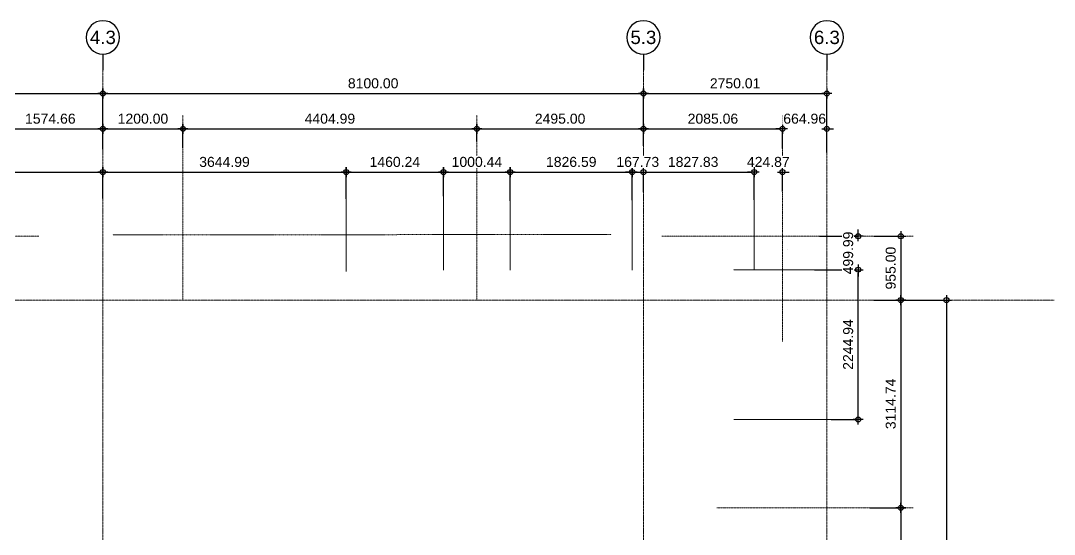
# Model space of a CAD drawing. Header units: millimetres. Extents: x 652937 to 1670132, y 1473552 to 2851037.
# Drawn here: x 708995 to 724486, y 1555988 to 1563686 of the extents above; entities that cross this region are included whole.
import ezdxf
from ezdxf.enums import TextEntityAlignment as Align

# ---------------------------------------------------------------- set-up
doc = ezdxf.new("R2010")
doc.units = ezdxf.units.MM
doc.linetypes.add('Grid Line', pattern=[22.225, 12.7, -3.175, 3.175, -3.175])
doc.linetypes.add('HIDDEN', pattern=[0.375, 0.25, -0.125])
doc.layers.get('Defpoints').update_dxf_attribs({"color": 255})
doc.layers.add('A-WALL', color=2, linetype='Continuous', lineweight=25)
doc.layers.add('S-GRID', color=1, linetype='Continuous', lineweight=9)
doc.layers.add('Stan-Dim', color=5, linetype='Continuous')
doc.styles.add('Arial', font='arial.ttf')
doc.styles.add('CKST2', font='romans.shx', dxfattribs={"width": 0.8, "height": 4})
doc.dimstyles.new('Dim-Cen', dxfattribs={"dimscale": 0.05, "dimtxt": 3, "dimasz": 1, "dimexe": 0, "dimexo": 1, "dimgap": 1.5, "dimtad": 1, "dimdec": 0, "dimlfac": 1000, "dimzin": 1, "dimdsep": 46, "dimtxsty": 'Arial', "dimblk": 'CEN1', "dimcen": 0.09, "dimclrd": 1, "dimclre": 49, "dimclrt": 3, "dimadec": 0, "dimazin": 0, "dimtfac": 1, "dimtdec": 0, "dimtix": 1, "dimtofl": 0, "dimtmove": 2, "dimatfit": 3, "dimfxl": 1, "dimtfill": 1, "dimtolj": 1, "dimtzin": 0, "dimarcsym": 1})

# ---------------------------------------------------------------- blocks, each defined once
blk = doc.blocks.new('CEN1')
at = {"color": 1}
for p, q in [((1.5, 0), (-1.5, 0)), ((0, 1.5), (0, -1.5))]:
    blk.add_line(p, q, dxfattribs=at)
at = {"color": 3}
blk.add_circle((0, 0), 0.75, dxfattribs=at)
blk = doc.blocks.new('*D6066')
at = {"color": 49, "lineweight": -2, "transparency": 16777216}
for p, q in [((8325, 2357), (8325, 2565)), ((9900, 2260), (9900, 2565))]:
    blk.add_line(p, q, dxfattribs=at)
at = {"color": 1, "lineweight": -2, "transparency": 16777216}
blk.add_line((8375, 2565), (9850, 2565), dxfattribs=at)
at = {"layer": 'Defpoints', "color": 0, "transparency": 16777216}
for p in [(9900, 2565), (8325, 2307), (9900, 2210)]:
    blk.add_point(p, dxfattribs=at)
at = {"color": 1, "lineweight": -2, "transparency": 16777216, "xscale": 50, "yscale": 50, "zscale": 50, "rotation": 180}
blk.add_blockref('CEN1', (8325, 2565), dxfattribs=at)
at = {"color": 1, "lineweight": -2, "transparency": 16777216, "xscale": 50, "yscale": 50, "zscale": 50}
blk.add_blockref('CEN1', (9900, 2565), dxfattribs=at)
at = {"color": 3, "transparency": 16777216, "insert": (9112, 2717), "char_height": 150, "attachment_point": 5, "style": 'Arial', "bg_fill": 3, "box_fill_scale": 1.1, "bg_fill_color": 256, "bg_fill_true_color": 13158600, "bg_fill_transparency": 0}
blk.add_mtext('\\A1;1574.66', dxfattribs=at)
blk = doc.blocks.new('*D6067')
at = {"color": 49, "lineweight": -2, "transparency": 16777216}
for p, q in [((9900, 2260), (9900, 2565)), ((11100, 2280), (11100, 2565))]:
    blk.add_line(p, q, dxfattribs=at)
at = {"color": 1, "lineweight": -2, "transparency": 16777216}
blk.add_line((9950, 2565), (11050, 2565), dxfattribs=at)
at = {"layer": 'Defpoints', "color": 0, "transparency": 16777216}
for p in [(11100, 2565), (9900, 2210), (11100, 2230)]:
    blk.add_point(p, dxfattribs=at)
at = {"color": 1, "lineweight": -2, "transparency": 16777216, "xscale": 50, "yscale": 50, "zscale": 50, "rotation": 180}
blk.add_blockref('CEN1', (9900, 2565), dxfattribs=at)
at = {"color": 1, "lineweight": -2, "transparency": 16777216, "xscale": 50, "yscale": 50, "zscale": 50}
blk.add_blockref('CEN1', (11100, 2565), dxfattribs=at)
at = {"color": 3, "transparency": 16777216, "insert": (10500, 2717), "char_height": 150, "attachment_point": 5, "style": 'Arial', "bg_fill": 3, "box_fill_scale": 1.1, "bg_fill_color": 256, "bg_fill_true_color": 13158600, "bg_fill_transparency": 0}
blk.add_mtext('\\A1;1200.00', dxfattribs=at)
blk = doc.blocks.new('*D6068')
at = {"color": 49, "lineweight": -2, "transparency": 16777216}
for p, q in [((11100, 2280), (11100, 2565)), ((15505, 2377), (15505, 2565))]:
    blk.add_line(p, q, dxfattribs=at)
at = {"color": 1, "lineweight": -2, "transparency": 16777216}
blk.add_line((11150, 2565), (15455, 2565), dxfattribs=at)
at = {"layer": 'Defpoints', "color": 0, "transparency": 16777216}
for p in [(15505, 2565), (15505, 2327), (11100, 2230)]:
    blk.add_point(p, dxfattribs=at)
at = {"color": 1, "lineweight": -2, "transparency": 16777216, "xscale": 50, "yscale": 50, "zscale": 50, "rotation": 180}
blk.add_blockref('CEN1', (11100, 2565), dxfattribs=at)
at = {"color": 1, "lineweight": -2, "transparency": 16777216, "xscale": 50, "yscale": 50, "zscale": 50}
blk.add_blockref('CEN1', (15505, 2565), dxfattribs=at)
at = {"color": 3, "transparency": 16777216, "insert": (13302, 2717), "char_height": 150, "attachment_point": 5, "style": 'Arial', "bg_fill": 3, "box_fill_scale": 1.1, "bg_fill_color": 256, "bg_fill_true_color": 13158600, "bg_fill_transparency": 0}
blk.add_mtext('\\A1;4404.99', dxfattribs=at)
blk = doc.blocks.new('*D6069')
at = {"color": 49, "lineweight": -2, "transparency": 16777216}
for p, q in [((15505, 2377), (15505, 2565)), ((18000, 2383), (18000, 2565))]:
    blk.add_line(p, q, dxfattribs=at)
at = {"color": 1, "lineweight": -2, "transparency": 16777216}
blk.add_line((15555, 2565), (17950, 2565), dxfattribs=at)
at = {"layer": 'Defpoints', "color": 0, "transparency": 16777216}
for p in [(18000, 2565), (15505, 2327), (18000, 2333)]:
    blk.add_point(p, dxfattribs=at)
at = {"color": 1, "lineweight": -2, "transparency": 16777216, "xscale": 50, "yscale": 50, "zscale": 50, "rotation": 180}
blk.add_blockref('CEN1', (15505, 2565), dxfattribs=at)
at = {"color": 1, "lineweight": -2, "transparency": 16777216, "xscale": 50, "yscale": 50, "zscale": 50}
blk.add_blockref('CEN1', (18000, 2565), dxfattribs=at)
at = {"color": 3, "transparency": 16777216, "insert": (16752, 2717), "char_height": 150, "attachment_point": 5, "style": 'Arial', "bg_fill": 3, "box_fill_scale": 1.1, "bg_fill_color": 256, "bg_fill_true_color": 13158600, "bg_fill_transparency": 0}
blk.add_mtext('\\A1;2495.00', dxfattribs=at)
blk = doc.blocks.new('*D6070')
at = {"color": 49, "lineweight": -2, "transparency": 16777216}
for p, q in [((18000, 2383), (18000, 2565)), ((20085, 2273), (20085, 2565))]:
    blk.add_line(p, q, dxfattribs=at)
at = {"color": 1, "lineweight": -2, "transparency": 16777216}
blk.add_line((18050, 2565), (20035, 2565), dxfattribs=at)
at = {"layer": 'Defpoints', "color": 0, "transparency": 16777216}
for p in [(20085, 2565), (18000, 2333), (20085, 2223)]:
    blk.add_point(p, dxfattribs=at)
at = {"color": 1, "lineweight": -2, "transparency": 16777216, "xscale": 50, "yscale": 50, "zscale": 50, "rotation": 180}
blk.add_blockref('CEN1', (18000, 2565), dxfattribs=at)
at = {"color": 1, "lineweight": -2, "transparency": 16777216, "xscale": 50, "yscale": 50, "zscale": 50}
blk.add_blockref('CEN1', (20085, 2565), dxfattribs=at)
at = {"color": 3, "transparency": 16777216, "insert": (19042, 2717), "char_height": 150, "attachment_point": 5, "style": 'Arial', "bg_fill": 3, "box_fill_scale": 1.1, "bg_fill_color": 256, "bg_fill_true_color": 13158600, "bg_fill_transparency": 0}
blk.add_mtext('\\A1;2085.06', dxfattribs=at)
blk = doc.blocks.new('*D6071')
at = {"color": 1, "lineweight": -2, "transparency": 16777216}
for p, q in [((20035, 2565), (19985, 2565)), ((20800, 2565), (20850, 2565))]:
    blk.add_line(p, q, dxfattribs=at)
at = {"color": 49, "lineweight": -2, "transparency": 16777216}
for p, q in [((20085, 2286), (20085, 2565)), ((20750, 2286), (20750, 2565))]:
    blk.add_line(p, q, dxfattribs=at)
at = {"layer": 'Defpoints', "color": 0, "transparency": 16777216}
for p in [(20085, 2236), (20750, 2236)]:
    blk.add_point(p, dxfattribs=at)
at = {"color": 1, "lineweight": -2, "transparency": 16777216, "xscale": 50, "yscale": 50, "zscale": 50}
blk.add_blockref('CEN1', (20085, 2565), dxfattribs=at)
at = {"color": 1, "lineweight": -2, "transparency": 16777216, "xscale": 50, "yscale": 50, "zscale": 50, "rotation": 180}
blk.add_blockref('CEN1', (20750, 2565), dxfattribs=at)
at = {"color": 3, "transparency": 16777216, "insert": (20417, 2717), "char_height": 150, "attachment_point": 5, "style": 'Arial', "bg_fill": 3, "box_fill_scale": 1.1, "bg_fill_color": 256, "bg_fill_true_color": 13158600, "bg_fill_transparency": 0}
blk.add_mtext('\\A1;664.96', dxfattribs=at)
at = {"layer": 'Defpoints', "color": 0, "transparency": 16777216}
blk.add_point((20750, 2565), dxfattribs=at)
blk = doc.blocks.new('*D6073')
at = {"color": 49, "lineweight": -2, "transparency": 16777216}
for p, q in [((0, 2317), (0, 3095)), ((9900, 2297), (9900, 3095))]:
    blk.add_line(p, q, dxfattribs=at)
at = {"color": 1, "lineweight": -2, "transparency": 16777216}
blk.add_line((50, 3095), (9850, 3095), dxfattribs=at)
at = {"layer": 'Defpoints', "color": 0, "transparency": 16777216}
for p in [(9900, 3095), (0, 2267), (9900, 2247)]:
    blk.add_point(p, dxfattribs=at)
at = {"color": 1, "lineweight": -2, "transparency": 16777216, "xscale": 50, "yscale": 50, "zscale": 50, "rotation": 180}
blk.add_blockref('CEN1', (0, 3095), dxfattribs=at)
at = {"color": 1, "lineweight": -2, "transparency": 16777216, "xscale": 50, "yscale": 50, "zscale": 50}
blk.add_blockref('CEN1', (9900, 3095), dxfattribs=at)
at = {"color": 3, "transparency": 16777216, "insert": (4950, 3247), "char_height": 150, "attachment_point": 5, "style": 'Arial', "bg_fill": 3, "box_fill_scale": 1.1, "bg_fill_color": 256, "bg_fill_true_color": 13158600, "bg_fill_transparency": 0}
blk.add_mtext('\\A1;9900.00', dxfattribs=at)
blk = doc.blocks.new('*D6074')
at = {"color": 49, "lineweight": -2, "transparency": 16777216}
for p, q in [((9900, 2297), (9900, 3095)), ((18000, 2309), (18000, 3095))]:
    blk.add_line(p, q, dxfattribs=at)
at = {"color": 1, "lineweight": -2, "transparency": 16777216}
blk.add_line((9950, 3095), (17950, 3095), dxfattribs=at)
at = {"layer": 'Defpoints', "color": 0, "transparency": 16777216}
for p in [(18000, 3095), (9900, 2247), (18000, 2259)]:
    blk.add_point(p, dxfattribs=at)
at = {"color": 1, "lineweight": -2, "transparency": 16777216, "xscale": 50, "yscale": 50, "zscale": 50, "rotation": 180}
blk.add_blockref('CEN1', (9900, 3095), dxfattribs=at)
at = {"color": 1, "lineweight": -2, "transparency": 16777216, "xscale": 50, "yscale": 50, "zscale": 50}
blk.add_blockref('CEN1', (18000, 3095), dxfattribs=at)
at = {"color": 3, "transparency": 16777216, "insert": (13950, 3247), "char_height": 150, "attachment_point": 5, "style": 'Arial', "bg_fill": 3, "box_fill_scale": 1.1, "bg_fill_color": 256, "bg_fill_true_color": 13158600, "bg_fill_transparency": 0}
blk.add_mtext('\\A1;8100.00', dxfattribs=at)
blk = doc.blocks.new('*D6075')
at = {"color": 49, "lineweight": -2, "transparency": 16777216}
for p, q in [((18000, 2309), (18000, 3095)), ((20750, 2211), (20750, 3095))]:
    blk.add_line(p, q, dxfattribs=at)
at = {"color": 1, "lineweight": -2, "transparency": 16777216}
blk.add_line((18050, 3095), (20700, 3095), dxfattribs=at)
at = {"layer": 'Defpoints', "color": 0, "transparency": 16777216}
for p in [(20750, 3095), (18000, 2259), (20750, 2161)]:
    blk.add_point(p, dxfattribs=at)
at = {"color": 1, "lineweight": -2, "transparency": 16777216, "xscale": 50, "yscale": 50, "zscale": 50, "rotation": 180}
blk.add_blockref('CEN1', (18000, 3095), dxfattribs=at)
at = {"color": 1, "lineweight": -2, "transparency": 16777216, "xscale": 50, "yscale": 50, "zscale": 50}
blk.add_blockref('CEN1', (20750, 3095), dxfattribs=at)
at = {"color": 3, "transparency": 16777216, "insert": (19375, 3247), "char_height": 150, "attachment_point": 5, "style": 'Arial', "bg_fill": 3, "box_fill_scale": 1.1, "bg_fill_color": 256, "bg_fill_true_color": 13158600, "bg_fill_transparency": 0}
blk.add_mtext('\\A1;2750.01', dxfattribs=at)
blk = doc.blocks.new('*D6088')
at = {"color": 49, "lineweight": -2, "transparency": 16777216}
for p, q in [((21455, 955), (21858, 955)), ((21455, 0), (21858, 0))]:
    blk.add_line(p, q, dxfattribs=at)
at = {"color": 1, "lineweight": -2, "transparency": 16777216}
blk.add_line((21858, 905), (21858, 50), dxfattribs=at)
at = {"layer": 'Defpoints', "color": 0, "transparency": 16777216}
for p in [(21405, 955), (21405, 0), (21858, 0)]:
    blk.add_point(p, dxfattribs=at)
at = {"color": 1, "lineweight": -2, "transparency": 16777216, "xscale": 50, "yscale": 50, "zscale": 50}
for p, rotation in [((21858, 955), 90), ((21858, 0), 270)]:
    blk.add_blockref('CEN1', p, dxfattribs=dict(at, rotation=rotation))
at = {"color": 3, "transparency": 16777216, "insert": (21707, 478), "char_height": 150, "attachment_point": 5, "rotation": 90, "style": 'Arial', "bg_fill": 3, "box_fill_scale": 1.1, "bg_fill_color": 256, "bg_fill_true_color": 13158600, "bg_fill_transparency": 0}
blk.add_mtext('\\A1;955.00', dxfattribs=at)
blk = doc.blocks.new('*D6089')
at = {"color": 49, "lineweight": -2, "transparency": 16777216}
for p, q in [((21455, 0), (21858, 0)), ((21395, -3115), (21858, -3115))]:
    blk.add_line(p, q, dxfattribs=at)
at = {"color": 1, "lineweight": -2, "transparency": 16777216}
blk.add_line((21858, -50), (21858, -3065), dxfattribs=at)
at = {"layer": 'Defpoints', "color": 0, "transparency": 16777216}
for p in [(21405, 0), (21345, -3115), (21858, -3115)]:
    blk.add_point(p, dxfattribs=at)
at = {"color": 1, "lineweight": -2, "transparency": 16777216, "xscale": 50, "yscale": 50, "zscale": 50}
for p, rotation in [((21858, 0), 90), ((21858, -3115), 270)]:
    blk.add_blockref('CEN1', p, dxfattribs=dict(at, rotation=rotation))
at = {"color": 3, "transparency": 16777216, "insert": (21707, -1557), "char_height": 150, "attachment_point": 5, "rotation": 90, "style": 'Arial', "bg_fill": 3, "box_fill_scale": 1.1, "bg_fill_color": 256, "bg_fill_true_color": 13158600, "bg_fill_transparency": 0}
blk.add_mtext('\\A1;3114.74', dxfattribs=at)
blk = doc.blocks.new('*D6090')
at = {"color": 49, "lineweight": -2, "transparency": 16777216}
for p, q in [((21395, -3115), (21858, -3115)), ((21479, -5270), (21858, -5270))]:
    blk.add_line(p, q, dxfattribs=at)
at = {"color": 1, "lineweight": -2, "transparency": 16777216}
blk.add_line((21858, -3165), (21858, -5220), dxfattribs=at)
at = {"layer": 'Defpoints', "color": 0, "transparency": 16777216}
for p in [(21345, -3115), (21429, -5270), (21858, -5270)]:
    blk.add_point(p, dxfattribs=at)
at = {"color": 1, "lineweight": -2, "transparency": 16777216, "xscale": 50, "yscale": 50, "zscale": 50}
for p, rotation in [((21858, -3115), 90), ((21858, -5270), 270)]:
    blk.add_blockref('CEN1', p, dxfattribs=dict(at, rotation=rotation))
at = {"color": 3, "transparency": 16777216, "insert": (21707, -4192), "char_height": 150, "attachment_point": 5, "rotation": 90, "style": 'Arial', "bg_fill": 3, "box_fill_scale": 1.1, "bg_fill_color": 256, "bg_fill_true_color": 13158600, "bg_fill_transparency": 0}
blk.add_mtext('\\A1;2155.26', dxfattribs=at)
blk = doc.blocks.new('*D6097')
at = {"color": 49, "lineweight": -2, "transparency": 16777216}
for p, q in [((21607, 0), (22541, 0)), ((21607, -14640), (22541, -14640))]:
    blk.add_line(p, q, dxfattribs=at)
at = {"color": 1, "lineweight": -2, "transparency": 16777216}
blk.add_line((22541, -50), (22541, -14590), dxfattribs=at)
at = {"layer": 'Defpoints', "color": 0, "transparency": 16777216}
for p in [(21557, 0), (21557, -14640), (22541, -14640)]:
    blk.add_point(p, dxfattribs=at)
at = {"color": 1, "lineweight": -2, "transparency": 16777216, "xscale": 50, "yscale": 50, "zscale": 50}
for p, rotation in [((22541, 0), 90), ((22541, -14640), 270)]:
    blk.add_blockref('CEN1', p, dxfattribs=dict(at, rotation=rotation))
at = {"color": 3, "transparency": 16777216, "insert": (22389, -7320), "char_height": 150, "attachment_point": 5, "rotation": 90, "style": 'Arial', "bg_fill": 3, "box_fill_scale": 1.1, "bg_fill_color": 256, "bg_fill_true_color": 13158600, "bg_fill_transparency": 0}
blk.add_mtext('\\A1;14640.00', dxfattribs=at)
blk = doc.blocks.new('*D6117')
at = {"color": 49, "lineweight": -2, "transparency": 16777216}
for p, q in [((4615, 1553), (4615, 1918)), ((9900, 1521), (9900, 1918))]:
    blk.add_line(p, q, dxfattribs=at)
at = {"color": 1, "lineweight": -2, "transparency": 16777216}
blk.add_line((4665, 1918), (9850, 1918), dxfattribs=at)
at = {"layer": 'Defpoints', "color": 0, "transparency": 16777216}
for p in [(9900, 1918), (4615, 1503), (9900, 1471)]:
    blk.add_point(p, dxfattribs=at)
at = {"color": 1, "lineweight": -2, "transparency": 16777216, "xscale": 50, "yscale": 50, "zscale": 50, "rotation": 180}
blk.add_blockref('CEN1', (4615, 1918), dxfattribs=at)
at = {"color": 1, "lineweight": -2, "transparency": 16777216, "xscale": 50, "yscale": 50, "zscale": 50}
blk.add_blockref('CEN1', (9900, 1918), dxfattribs=at)
at = {"color": 3, "transparency": 16777216, "insert": (7257, 2069), "char_height": 150, "attachment_point": 5, "style": 'Arial', "bg_fill": 3, "box_fill_scale": 1.1, "bg_fill_color": 256, "bg_fill_true_color": 13158600, "bg_fill_transparency": 0}
blk.add_mtext('\\A1;5284.77', dxfattribs=at)
blk = doc.blocks.new('*D6118')
at = {"color": 49, "lineweight": -2, "transparency": 16777216}
for p, q in [((13545, 1538), (13545, 1918)), ((15005, 1558), (15005, 1918))]:
    blk.add_line(p, q, dxfattribs=at)
at = {"color": 1, "lineweight": -2, "transparency": 16777216}
blk.add_line((13595, 1918), (14955, 1918), dxfattribs=at)
at = {"layer": 'Defpoints', "color": 0, "transparency": 16777216}
for p in [(15005, 1918), (13545, 1488), (15005, 1508)]:
    blk.add_point(p, dxfattribs=at)
at = {"color": 1, "lineweight": -2, "transparency": 16777216, "xscale": 50, "yscale": 50, "zscale": 50, "rotation": 180}
blk.add_blockref('CEN1', (13545, 1918), dxfattribs=at)
at = {"color": 1, "lineweight": -2, "transparency": 16777216, "xscale": 50, "yscale": 50, "zscale": 50}
blk.add_blockref('CEN1', (15005, 1918), dxfattribs=at)
at = {"color": 3, "transparency": 16777216, "insert": (14275, 2069), "char_height": 150, "attachment_point": 5, "style": 'Arial', "bg_fill": 3, "box_fill_scale": 1.1, "bg_fill_color": 256, "bg_fill_true_color": 13158600, "bg_fill_transparency": 0}
blk.add_mtext('\\A1;1460.24', dxfattribs=at)
blk = doc.blocks.new('*D6119')
at = {"color": 49, "lineweight": -2, "transparency": 16777216}
for p, q in [((15005, 1558), (15005, 1918)), ((16005, 1486), (16005, 1918))]:
    blk.add_line(p, q, dxfattribs=at)
at = {"color": 1, "lineweight": -2, "transparency": 16777216}
blk.add_line((15055, 1918), (15955, 1918), dxfattribs=at)
at = {"layer": 'Defpoints', "color": 0, "transparency": 16777216}
for p in [(16005, 1918), (15005, 1508), (16005, 1436)]:
    blk.add_point(p, dxfattribs=at)
at = {"color": 1, "lineweight": -2, "transparency": 16777216, "xscale": 50, "yscale": 50, "zscale": 50, "rotation": 180}
blk.add_blockref('CEN1', (15005, 1918), dxfattribs=at)
at = {"color": 1, "lineweight": -2, "transparency": 16777216, "xscale": 50, "yscale": 50, "zscale": 50}
blk.add_blockref('CEN1', (16005, 1918), dxfattribs=at)
at = {"color": 3, "transparency": 16777216, "insert": (15505, 2069), "char_height": 150, "attachment_point": 5, "style": 'Arial', "bg_fill": 3, "box_fill_scale": 1.1, "bg_fill_color": 256, "bg_fill_true_color": 13158600, "bg_fill_transparency": 0}
blk.add_mtext('\\A1;1000.44', dxfattribs=at)
blk = doc.blocks.new('*D6120')
at = {"color": 49, "lineweight": -2, "transparency": 16777216}
for p, q in [((16005, 1486), (16005, 1918)), ((17832, 1495), (17832, 1918))]:
    blk.add_line(p, q, dxfattribs=at)
at = {"color": 1, "lineweight": -2, "transparency": 16777216}
blk.add_line((16055, 1918), (17782, 1918), dxfattribs=at)
at = {"layer": 'Defpoints', "color": 0, "transparency": 16777216}
for p in [(17832, 1918), (16005, 1436), (17832, 1445)]:
    blk.add_point(p, dxfattribs=at)
at = {"color": 1, "lineweight": -2, "transparency": 16777216, "xscale": 50, "yscale": 50, "zscale": 50, "rotation": 180}
blk.add_blockref('CEN1', (16005, 1918), dxfattribs=at)
at = {"color": 1, "lineweight": -2, "transparency": 16777216, "xscale": 50, "yscale": 50, "zscale": 50}
blk.add_blockref('CEN1', (17832, 1918), dxfattribs=at)
at = {"color": 3, "transparency": 16777216, "insert": (16919, 2069), "char_height": 150, "attachment_point": 5, "style": 'Arial', "bg_fill": 3, "box_fill_scale": 1.1, "bg_fill_color": 256, "bg_fill_true_color": 13158600, "bg_fill_transparency": 0}
blk.add_mtext('\\A1;1826.59', dxfattribs=at)
blk = doc.blocks.new('*D6121')
at = {"color": 1, "lineweight": -2, "transparency": 16777216}
for p, q in [((19610, 1918), (19560, 1918)), ((20135, 1918), (20185, 1918))]:
    blk.add_line(p, q, dxfattribs=at)
at = {"color": 49, "lineweight": -2, "transparency": 16777216}
for p, q in [((19660, 1504), (19660, 1918)), ((20085, 1625), (20085, 1918))]:
    blk.add_line(p, q, dxfattribs=at)
at = {"layer": 'Defpoints', "color": 0, "transparency": 16777216}
for p in [(20085, 1575), (19660, 1454)]:
    blk.add_point(p, dxfattribs=at)
at = {"color": 1, "lineweight": -2, "transparency": 16777216, "xscale": 50, "yscale": 50, "zscale": 50}
blk.add_blockref('CEN1', (19660, 1918), dxfattribs=at)
at = {"color": 1, "lineweight": -2, "transparency": 16777216, "xscale": 50, "yscale": 50, "zscale": 50, "rotation": 180}
blk.add_blockref('CEN1', (20085, 1918), dxfattribs=at)
at = {"color": 3, "transparency": 16777216, "insert": (19872, 2069), "char_height": 150, "attachment_point": 5, "style": 'Arial', "bg_fill": 3, "box_fill_scale": 1.1, "bg_fill_color": 256, "bg_fill_true_color": 13158600, "bg_fill_transparency": 0}
blk.add_mtext('\\A1;424.87', dxfattribs=at)
at = {"layer": 'Defpoints', "color": 0, "transparency": 16777216}
blk.add_point((20085, 1918), dxfattribs=at)
blk = doc.blocks.new('*D6138')
at = {"color": 49, "lineweight": -2, "transparency": 16777216}
for p, q in [((20564, 455), (21220, 455)), ((20814, -1790), (21220, -1790))]:
    blk.add_line(p, q, dxfattribs=at)
at = {"color": 1, "lineweight": -2, "transparency": 16777216}
blk.add_line((21220, -1740), (21220, 405), dxfattribs=at)
at = {"layer": 'Defpoints', "color": 0, "transparency": 16777216}
for p in [(20514, 455), (21220, 455), (20764, -1790)]:
    blk.add_point(p, dxfattribs=at)
at = {"color": 1, "lineweight": -2, "transparency": 16777216, "xscale": 50, "yscale": 50, "zscale": 50}
for p, rotation in [((21220, 455), 90), ((21220, -1790), 270)]:
    blk.add_blockref('CEN1', p, dxfattribs=dict(at, rotation=rotation))
at = {"color": 3, "transparency": 16777216, "insert": (21069, -667), "char_height": 150, "attachment_point": 5, "rotation": 90, "style": 'Arial', "bg_fill": 3, "box_fill_scale": 1.1, "bg_fill_color": 256, "bg_fill_true_color": 13158600, "bg_fill_transparency": 0}
blk.add_mtext('\\A1;2244.94', dxfattribs=at)
blk = doc.blocks.new('*D6139')
at = {"color": 49, "lineweight": -2, "transparency": 16777216}
for p, q in [((20638, 955), (21220, 955)), ((20564, 455), (21220, 455))]:
    blk.add_line(p, q, dxfattribs=at)
at = {"color": 1, "lineweight": -2, "transparency": 16777216}
for p, q in [((21220, 1005), (21220, 1055)), ((21220, 405), (21220, 355))]:
    blk.add_line(p, q, dxfattribs=at)
at = {"layer": 'Defpoints', "color": 0, "transparency": 16777216}
for p in [(20588, 955), (20514, 455)]:
    blk.add_point(p, dxfattribs=at)
at = {"color": 1, "lineweight": -2, "transparency": 16777216, "xscale": 50, "yscale": 50, "zscale": 50}
for p, rotation in [((21220, 955), 270), ((21220, 455), 90)]:
    blk.add_blockref('CEN1', p, dxfattribs=dict(at, rotation=rotation))
at = {"color": 3, "transparency": 16777216, "insert": (21069, 705), "char_height": 150, "attachment_point": 5, "rotation": 90, "style": 'Arial', "bg_fill": 3, "box_fill_scale": 1.1, "bg_fill_color": 256, "bg_fill_true_color": 13158600, "bg_fill_transparency": 0}
blk.add_mtext('\\A1;499.99', dxfattribs=at)
at = {"layer": 'Defpoints', "color": 0, "transparency": 16777216}
blk.add_point((21220, 955), dxfattribs=at)
blk = doc.blocks.new('*D6140')
at = {"color": 49, "lineweight": -2, "transparency": 16777216}
for p, q in [((17832, 1570), (17832, 1918)), ((19660, 1570), (19660, 1918))]:
    blk.add_line(p, q, dxfattribs=at)
at = {"color": 1, "lineweight": -2, "transparency": 16777216}
blk.add_line((17882, 1918), (19610, 1918), dxfattribs=at)
at = {"layer": 'Defpoints', "color": 0, "transparency": 16777216}
for p in [(19660, 1918), (17832, 1520), (19660, 1520)]:
    blk.add_point(p, dxfattribs=at)
at = {"color": 1, "lineweight": -2, "transparency": 16777216, "xscale": 50, "yscale": 50, "zscale": 50, "rotation": 180}
blk.add_blockref('CEN1', (17832, 1918), dxfattribs=at)
at = {"color": 1, "lineweight": -2, "transparency": 16777216, "xscale": 50, "yscale": 50, "zscale": 50}
blk.add_blockref('CEN1', (19660, 1918), dxfattribs=at)
at = {"color": 3, "transparency": 16777216, "insert": (18746, 2069), "char_height": 150, "attachment_point": 5, "style": 'Arial', "bg_fill": 3, "box_fill_scale": 1.1, "bg_fill_color": 256, "bg_fill_true_color": 13158600, "bg_fill_transparency": 0}
blk.add_mtext('\\A1;1827.83', dxfattribs=at)
blk = doc.blocks.new('*D6141')
at = {"color": 49, "lineweight": -2, "transparency": 16777216}
for p, q in [((9900, 1602), (9900, 1918)), ((13545, 1517), (13545, 1918))]:
    blk.add_line(p, q, dxfattribs=at)
at = {"color": 1, "lineweight": -2, "transparency": 16777216}
blk.add_line((9950, 1918), (13495, 1918), dxfattribs=at)
at = {"layer": 'Defpoints', "color": 0, "transparency": 16777216}
for p in [(13545, 1918), (9900, 1552), (13545, 1467)]:
    blk.add_point(p, dxfattribs=at)
at = {"color": 1, "lineweight": -2, "transparency": 16777216, "xscale": 50, "yscale": 50, "zscale": 50, "rotation": 180}
blk.add_blockref('CEN1', (9900, 1918), dxfattribs=at)
at = {"color": 1, "lineweight": -2, "transparency": 16777216, "xscale": 50, "yscale": 50, "zscale": 50}
blk.add_blockref('CEN1', (13545, 1918), dxfattribs=at)
at = {"color": 3, "transparency": 16777216, "insert": (11722, 2069), "char_height": 150, "attachment_point": 5, "style": 'Arial', "bg_fill": 3, "box_fill_scale": 1.1, "bg_fill_color": 256, "bg_fill_true_color": 13158600, "bg_fill_transparency": 0}
blk.add_mtext('\\A1;3644.99', dxfattribs=at)
blk = doc.blocks.new('*D6144')
at = {"color": 1, "lineweight": -2, "transparency": 16777216}
for p, q in [((17782, 1918), (17732, 1918)), ((18050, 1918), (18100, 1918))]:
    blk.add_line(p, q, dxfattribs=at)
at = {"color": 49, "lineweight": -2, "transparency": 16777216}
for p, q in [((17832, 1614), (17832, 1918)), ((18000, 1614), (18000, 1918))]:
    blk.add_line(p, q, dxfattribs=at)
at = {"layer": 'Defpoints', "color": 0, "transparency": 16777216}
for p in [(17832, 1564), (18000, 1564)]:
    blk.add_point(p, dxfattribs=at)
at = {"color": 1, "lineweight": -2, "transparency": 16777216, "xscale": 50, "yscale": 50, "zscale": 50}
blk.add_blockref('CEN1', (17832, 1918), dxfattribs=at)
at = {"color": 1, "lineweight": -2, "transparency": 16777216, "xscale": 50, "yscale": 50, "zscale": 50, "rotation": 180}
blk.add_blockref('CEN1', (18000, 1918), dxfattribs=at)
at = {"color": 3, "transparency": 16777216, "insert": (17916, 2069), "char_height": 150, "attachment_point": 5, "style": 'Arial', "bg_fill": 3, "box_fill_scale": 1.1, "bg_fill_color": 256, "bg_fill_true_color": 13158600, "bg_fill_transparency": 0}
blk.add_mtext('\\A1;167.73', dxfattribs=at)
at = {"layer": 'Defpoints', "color": 0, "transparency": 16777216}
blk.add_point((18000, 1918), dxfattribs=at)
blk = doc.blocks.new('grid2')
at = {"layer": 'Stan-Dim', "color": 3}
blk.add_line((0, -4.87), (0, 0), dxfattribs=at)
blk.add_circle((0, -9.87), 5, dxfattribs=at)
at = {"layer": 'Stan-Dim', "style": 'CKST2', "width": 0.8}
blk.add_attdef('00', text='', height=4, dxfattribs=at).set_placement((0, -9.87), align=Align.MIDDLE_CENTER)
blk = doc.blocks.new('PP18_ENT3_SE_EX-DIMS_PL')
at = {"layer": 'A-WALL', "color": 250, "linetype": 'HIDDEN', "lineweight": 13, "ltscale": 8}
for p, q in [((13544.78, 426.725), (13544.78, 1590.488)), ((15005.02, 449.324), (15005.02, 1613.087)), ((16004.46, 449.335), (16004.46, 1613.098)), ((17832.045, 449.335), (17832.045, 1613.098)), ((19659.88, 449.963), (19659.88, 1613.726)), ((20157.171, 759.083), (20157.172, 755.038)), ((19350.659, 455.009), (21159.734, 455.009)), ((19353.02, -1790.928), (21162.095, -1790.928))]:
    blk.add_line(p, q, dxfattribs=at)
at = {"layer": 'S-GRID', "linetype": 'Grid Line'}
for p, q in [((9899.499, 3454.395), (9902.582, -17807.453)), ((17999.499, 3454.395), (18002.582, -17807.453)), ((20749.499, 3454.395), (20752.582, -17807.453))]:
    blk.add_line(p, q, dxfattribs=at)
at = {"layer": 'S-GRID', "color": 251, "linetype": 'Grid Line', "ltscale": 0.8}
for p, q in [((11100, 0), (11099.598, 2772.289)), ((15505, 0), (15504.598, 2772.289)), ((20084.572, 2772.326), (20085.064, -620.499)), ((8941.002, 957.674), (-5672.249, 955.555)), ((22045.13, -3114.67), (19101.868, -3115.097))]:
    blk.add_line(p, q, dxfattribs=at)
at = {"layer": 'S-GRID', "color": 251, "linetype": 'Grid Line', "ltscale": 0.3}
blk.add_line((17518.644, 980.014), (10046.152, 978.931), dxfattribs=at)
at = {"layer": 'S-GRID', "color": 251, "linetype": 'Grid Line', "ltscale": 0.8}
blk.add_lwpolyline([(22045.13, 955), (18273.997, 955)], dxfattribs=at)
at = {"layer": 'S-GRID', "linetype": 'Grid Line'}
blk.add_lwpolyline([(24158.591, 0), (-9270.87, 0)], dxfattribs=at)
ref = blk.add_blockref('grid2', (9899.768, 3442.919), dxfattribs=dict(xscale=-50, yscale=50, zscale=50, rotation=180))
ref.add_attrib('00', '4.3', dxfattribs={"layer": 'Stan-Dim', "height": 200, "style": 'Arial'}).set_placement((9899.768, 3936.39), align=Align.MIDDLE)
ref = blk.add_blockref('grid2', (17999.766, 3442.919), dxfattribs=dict(xscale=-50, yscale=50, zscale=50, rotation=180))
ref.add_attrib('00', '5.3', dxfattribs={"layer": 'Stan-Dim', "height": 200, "style": 'Arial'}).set_placement((17999.766, 3936.39), align=Align.MIDDLE)
ref = blk.add_blockref('grid2', (20749.781, 3442.919), dxfattribs=dict(xscale=-50, yscale=50, zscale=50, rotation=180))
ref.add_attrib('00', '6.3', dxfattribs={"layer": 'Stan-Dim', "height": 200, "style": 'Arial'}).set_placement((20749.781, 3936.39), align=Align.MIDDLE)
at = {"color": 4}
dim = blk.add_linear_dim(base=(9899.61066, 2565.42825), p1=(8324.94569, 2307.12133), p2=(9899.61066, 2209.98521), dimstyle='Dim-Cen', override={"dimscale": 50, "dimdec": 2, "dimlfac": 1}, dxfattribs=at)
dim.commit()
dim.dimension.update_dxf_attribs({"geometry": '*D6066', "text_midpoint": (9112.27818, 2717.0142)})
dim = blk.add_linear_dim(base=(21858.257, 0), p1=(21404.813, 955), p2=(21404.813, 0), angle=90, dimstyle='Dim-Cen', override={"dimscale": 50, "dimdec": 2, "dimlfac": 1}, dxfattribs=at)
dim.commit()
dim.dimension.update_dxf_attribs({"geometry": '*D6088', "text_midpoint": (21706.671, 477.5)})
dim = blk.add_linear_dim(base=(11099.608, 2565.428), p1=(9899.611, 2209.985), p2=(11099.608, 2229.648), dimstyle='Dim-Cen', override={"dimscale": 50, "dimdec": 2, "dimlfac": 1}, dxfattribs=at)
dim.commit()
dim.dimension.update_dxf_attribs({"geometry": '*D6067', "text_midpoint": (10499.609, 2717.014)})
dim = blk.add_linear_dim(base=(21858.257, -3114.739), p1=(21404.813, 0), p2=(21345.146, -3114.739), angle=90, dimstyle='Dim-Cen', override={"dimscale": 50, "dimdec": 2, "dimlfac": 1}, dxfattribs=at)
dim.commit()
dim.dimension.update_dxf_attribs({"geometry": '*D6089', "text_midpoint": (21706.62, -1557.369)})
for base, p1, p2, picture, middle in [((9899.664, 3095.43), (-0.339, 2266.674), (9899.664, 2247.493), '*D6073', (4949.662, 3247.016)), ((15504.594, 2565.428), (11099.608, 2229.648), (15504.594, 2326.817), '*D6068', (13302.101, 2717.014)), ((9899.787, 1917.799), (4615.02, 1503.193), (9899.787, 1471.369), '*D6117', (7257.403, 2069.384))]:
    dim = blk.add_linear_dim(base=base, p1=p1, p2=p2, dimstyle='Dim-Cen', override={"dimscale": 50, "dimdec": 2, "dimlfac": 1}, dxfattribs=at)
    dim.commit()
    dim.dimension.update_dxf_attribs({"geometry": picture, "text_midpoint": middle})
for base, p1, p2, picture, middle in [((21220.255, 455.009), (20764.089, -1789.928), (20514.26, 455.009), '*D6138', (21068.67, -667.46)), ((21858.257, -5270), (21345.146, -3114.739), (21428.652, -5270), '*D6090', (21706.671, -4192.369))]:
    dim = blk.add_linear_dim(base=base, p1=p1, p2=p2, angle=90, dimstyle='Dim-Cen', override={"dimscale": 50, "dimdec": 2, "dimlfac": 1}, dxfattribs=at)
    dim.commit()
    dim.dimension.update_dxf_attribs({"geometry": picture, "text_midpoint": middle})
for base, p1, p2, picture, middle in [((17999.593, 2565.428), (15504.594, 2326.817), (17999.593, 2333.288), '*D6069', (16752.093, 2717.014)), ((15005.02, 1917.799), (13544.78, 1487.748), (15005.02, 1507.741), '*D6118', (14274.9, 2069.384))]:
    dim = blk.add_linear_dim(base=base, p1=p1, p2=p2, dimstyle='Dim-Cen', override={"dimscale": 50, "dimdec": 2, "dimlfac": 1}, dxfattribs=at)
    dim.commit()
    dim.dimension.update_dxf_attribs({"geometry": picture, "text_midpoint": middle})
for base, p1, p2, picture, middle in [((21220.255, 955), (20514.26, 455.009), (20588.467, 955), '*D6139', (21068.67, 705.004)), ((22540.713, -14640), (21557.469, 0), (21557.469, -14640), '*D6097', (22389.127, -7320))]:
    dim = blk.add_linear_dim(base=base, p1=p1, p2=p2, angle=90, dimstyle='Dim-Cen', override={"dimscale": 50, "dimdec": 2, "dimlfac": 1}, dxfattribs=at)
    dim.commit()
    dim.dimension.update_dxf_attribs({"geometry": picture, "text_midpoint": middle})
for base, p1, p2, picture, middle in [((20084.652, 2565.428), (17999.593, 2333.288), (20084.652, 2222.901), '*D6070', (19042.122, 2717.014)), ((13544.78, 1917.799), (9899.787, 1551.504), (13544.78, 1467.369), '*D6141', (11722.283, 2069.436)), ((16005.46, 1917.799), (15005.02, 1507.741), (16005.46, 1435.746), '*D6119', (15505.24, 2069.384))]:
    dim = blk.add_linear_dim(base=base, p1=p1, p2=p2, dimstyle='Dim-Cen', override={"dimscale": 50, "dimdec": 2, "dimlfac": 1}, dxfattribs=at)
    dim.commit()
    dim.dimension.update_dxf_attribs({"geometry": picture, "text_midpoint": middle})
for base, p1, p2, picture, middle in [((17999.662, 3095.43), (9899.664, 2247.493), (17999.662, 2258.969), '*D6074', (13949.663, 3247.016)), ((20749.607, 2565.428), (20084.65, 2236.144), (20749.607, 2236.159), '*D6071', (20417.128, 2717.014))]:
    dim = blk.add_linear_dim(base=base, p1=p1, p2=p2, dimstyle='Dim-Cen', override={"dimscale": 50, "dimdec": 2, "dimlfac": 1}, dxfattribs=at)
    dim.commit()
    dim.dimension.update_dxf_attribs({"geometry": picture, "text_midpoint": middle})
dim = blk.add_linear_dim(base=(20749.676, 3095.43), p1=(17999.662, 2258.969), p2=(20749.676, 2161.262), dimstyle='Dim-Cen', override={"dimscale": 50, "dimdec": 2, "dimlfac": 1}, dxfattribs=at)
dim.commit()
dim.dimension.update_dxf_attribs({"geometry": '*D6075', "text_midpoint": (19374.669, 3247.016)})
for base, p1, p2, picture, middle in [((17832.0451, 1917.7985), (16005.4597, 1435.7463), (17832.0451, 1444.7423), '*D6120', (16918.7524, 2069.3845)), ((20084.7455, 1917.8354), (19659.8796, 1453.7494), (20084.7455, 1575.3052), '*D6121', (19872.3126, 2069.4214))]:
    dim = blk.add_linear_dim(base=base, p1=p1, p2=p2, dimstyle='Dim-Cen', override={"dimscale": 50, "dimdec": 2, "dimlfac": 1}, dxfattribs=at)
    dim.commit()
    dim.dimension.update_dxf_attribs({"geometry": picture, "text_midpoint": middle})
dim = blk.add_linear_dim(base=(19659.8796, 1917.7985), p1=(17832.0451, 1519.6111), p2=(19659.8796, 1519.6111), dimstyle='Dim-Cen', override={"dimscale": 50, "dimdec": 2, "dimlfac": 1}, dxfattribs=at)
dim.commit()
dim.dimension.update_dxf_attribs({"geometry": '*D6140', "text_midpoint": (18745.9624, 2069.4356)})
dim = blk.add_linear_dim(base=(17999.7798, 1917.7985), p1=(17832.0451, 1564.3378), p2=(17999.7798, 1564.3378), dimstyle='Dim-Cen', override={"dimscale": 50, "dimdec": 2, "dimlfac": 1}, dxfattribs=at)
dim.commit()
dim.dimension.update_dxf_attribs({"geometry": '*D6144', "text_midpoint": (17915.9125, 2069.4356)})

msp = doc.modelspace()

# ---------------------------------------------------------------- block references
at = {"color": 6}
msp.add_blockref('PP18_ENT3_SE_EX-DIMS_PL', (700327.4222, 1559499.1905), dxfattribs=at)

doc.saveas('drawing.dxf')
